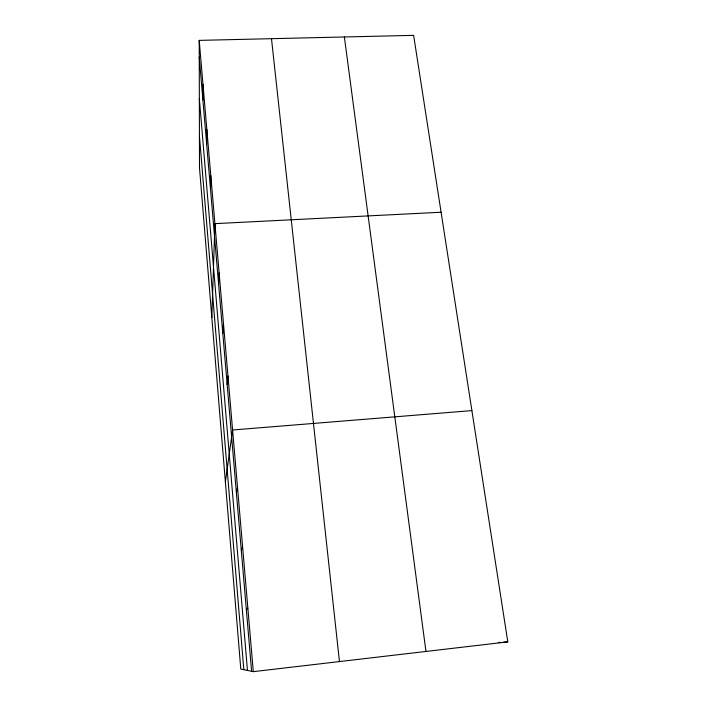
<?xml version="1.0" encoding="UTF-8"?>
<svg xmlns="http://www.w3.org/2000/svg" width="707" height="707" viewBox="0 0 707 707"><rect width="100%" height="100%" fill="white"/><g stroke="black" fill="none" stroke-linecap="round" stroke-linejoin="round"><path stroke-width="1.06" d="M202.9 99.934L202.962 84.248M206.656 144.034L206.833 129.372M210.527 189.388L210.81 175.822M211.835 317.602L214.91 223.642L441.088 212.233M218.596 284.073L219.126 272.902M222.811 333.51L223.474 323.665M227.15 384.449L227.963 376M225.383 482.006L232.585 429.989L471.887 410.599M236.385 492.717L237.508 487.415M241.29 550.311L242.598 546.767M246.363 609.805L247.857 608.144M253.3 671.65L507.794 641.876L413.63 35.35L199.206 40.379L199.498 167.815L240.795 669.043L253.3 671.65L199.206 40.379M498.285 642.46L500.397 642.327M503.57 642.133L507.794 641.876M344.371 36.976L425.959 651.447M271.488 38.682L339.457 661.566M199.241 57.028L251.604 671.297M199.339 98.715L247.45 670.43M199.427 136.044L243.818 669.679"/></g></svg>
